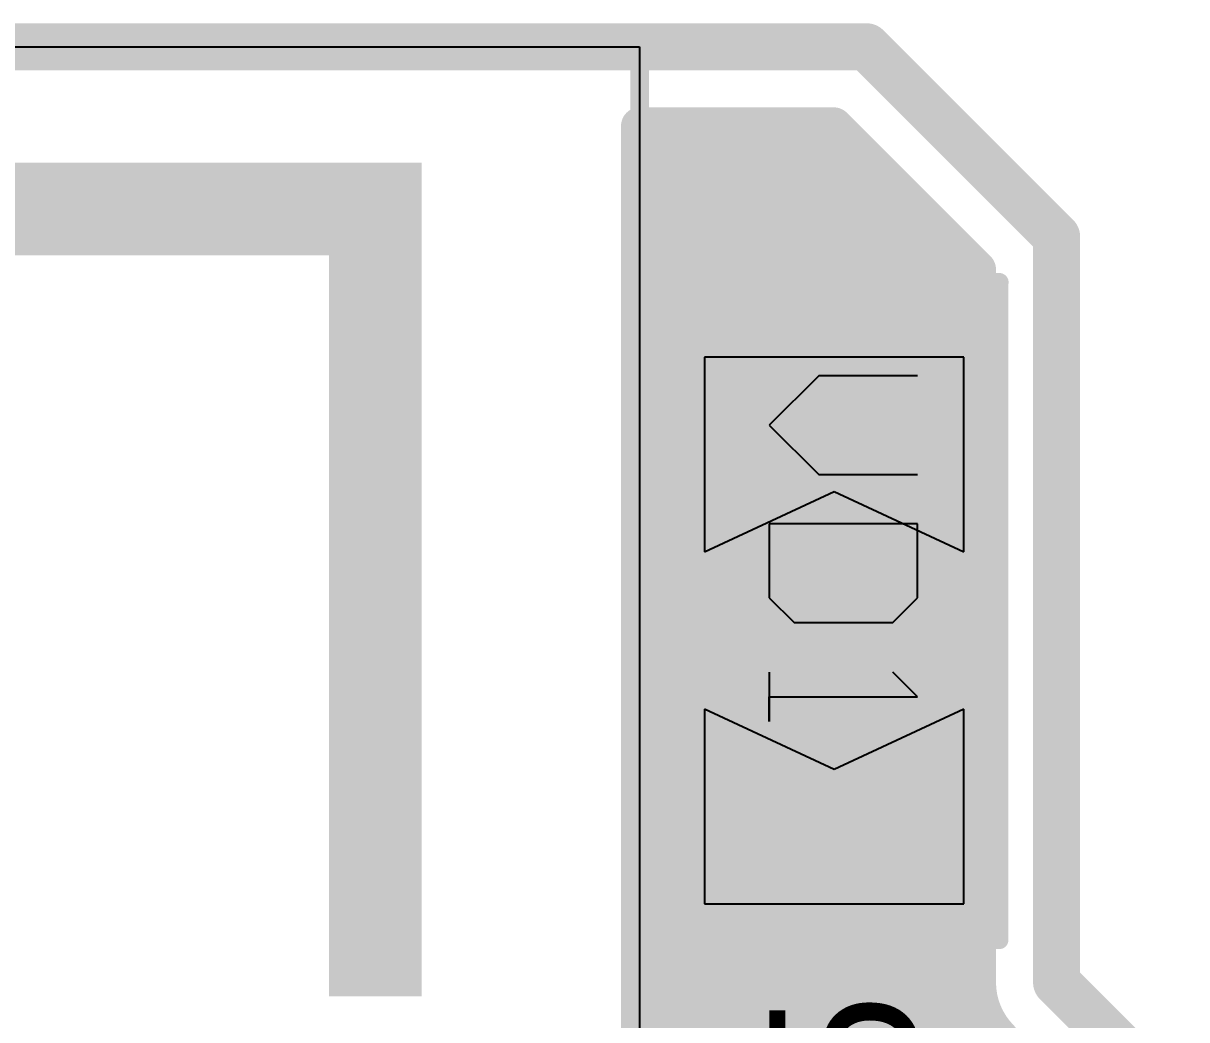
# Model space of a CAD drawing. Header units: millimetres. Extents: x 102.9 to 127.1, y 44.5 to 70.5.
# Drawn here: x 116 to 122.28, y 65.1 to 70.48 of the extents above; entities that cross this region are included whole.
import ezdxf

# ---------------------------------------------------------------- set-up
doc = ezdxf.new("R2010")
doc.units = ezdxf.units.MM
for name, color, linetype in [('BottomLayer', 5, 'Continuous'), ('KeepOutLayer', 6, 'Continuous'), ('Mechanical3', 76, 'Continuous'), ('MultiLayer', 9, 'Continuous'), ('TopLayer', 1, 'Continuous'), ('TopOverlay', 2, 'Continuous'), ('TopPaste', 8, 'Continuous'), ('TopSolder', 216, 'Continuous'), ('ViaHoleLayer', 16, 'Continuous')]:
    doc.layers.add(name, color=color, linetype=linetype)

# ---------------------------------------------------------------- blocks, each defined once
blk = doc.blocks.new('A_______W_F__13')
at = {"layer": 'TopLayer'}
for points in [[(9.1499, 4.775), (11.8499, 4.775), (9.1499, 5.275), (11.8499, 5.275)], [(11.35, 0.775), (11.85, 0.775), (11.35, 5), (11.85, 5)]]:
    blk.add_solid(points, dxfattribs=at)
at = {"layer": 'TopOverlay', "const_width": 0.1}
for points in [[(-3.25, 5.875), (13.025, 5.875)], [(13.025, 0.375), (13.025, 5.875)]]:
    blk.add_lwpolyline(points, dxfattribs=at)
at = {"layer": 'TopOverlay', "const_width": 0.05}
blk.add_lwpolyline([(13, 5.875, 1), (13.05, 5.875, 1)], format="xyb", close=True, dxfattribs=at)
blk.add_lwpolyline([(13, 5.875, 1), (13.05, 5.875, 1)], format="xyb", close=True, dxfattribs=at)
blk = doc.blocks.new('LED0805_15')
at = {"layer": 'Mechanical3'}
for p, q in [((-1.425, 0.4497), (-1.425, -0.0834)), ((-0.8918, -0.0834), (-0.8918, 0.4497)), ((-0.6253, 0.4497), (-0.6253, -0.35)), ((-0.2254, 0.4497), (-0.6253, 0.4497)), ((-0.0921, 0.3165), (-0.2254, 0.4497)), ((0.3078, 0.4497), (0.1745, 0.3165)), ((0.3078, -0.35), (0.3078, 0.4497)), ((-0.0921, -0.2167), (-0.0921, 0.3165)), ((-1.425, -0.0834), (-1.1584, -0.35)), ((-1.1584, -0.35), (-0.8918, -0.0834)), ((-0.2254, -0.35), (-0.0921, -0.2167)), ((-0.6253, -0.35), (-0.2254, -0.35)), ((0.1745, -0.35), (0.4411, -0.35)), ((0.4411, -0.35), (0.3078, -0.35))]:
    blk.add_line(p, q, dxfattribs=at)
at = {"layer": 'TopLayer'}
for points in [[(-1.525, 0.7), (-1.525, -0.7), (-0.475, 0.7), (-0.475, -0.7)], [(1.425, -0.7), (1.425, 0.7), (0.375, -0.7), (0.375, 0.7)]]:
    blk.add_solid(points, dxfattribs=at)
at = {"layer": 'TopOverlay'}
for points, const_width in [([(-1.929, -0.89), (-1.929, 0.891)], 0.1), ([(-1.645, 0.89), (-1.929, 0.89)], 0.1), ([(-1.72, -0.89), (-1.72, 0.89)], 0.1), ([(1.62, 0.89), (-1.72, 0.89)], 0.1), ([(1.62, -0.89), (1.62, 0.89)], 0.1), ([(-0.3, -0.4), (-0.3, 0.4)], 0.127), ([(-0.3, 0), (0.2, 0.4)], 0.127), ([(0.2, -0.4), (0.2, 0.4)], 0.127), ([(0.2, -0.4), (-0.3, 0)], 0.127), ([(-1.624, -0.89), (-1.931, -0.89)], 0.1), ([(1.62, -0.89), (-1.72, -0.89)], 0.1)]:
    blk.add_lwpolyline(points, dxfattribs=dict(at, const_width=const_width))
for points, const_width in [([(-1.954, 0.891, 1), (-1.904, 0.891, 1)], 0.05), ([(-1.954, 0.89, 1), (-1.904, 0.89, 1)], 0.05), ([(-1.745, 0.89, 1), (-1.695, 0.89, 1)], 0.05), ([(-1.745, 0.89, 1), (-1.695, 0.89, 1)], 0.05), ([(-1.67, 0.89, 1), (-1.62, 0.89, 1)], 0.05), ([(1.595, 0.89, 1), (1.645, 0.89, 1)], 0.05), ([(1.595, 0.89, 1), (1.645, 0.89, 1)], 0.05), ([(-0.3318, 0.4, 1), (-0.2683, 0.4, 1)], 0.0635), ([(0.1682, 0.4, 1), (0.2317, 0.4, 1)], 0.0635), ([(0.1682, 0.4, 1), (0.2317, 0.4, 1)], 0.0635), ([(-0.3318, 0, 1), (-0.2683, 0, 1)], 0.0635), ([(-0.3318, 0, 1), (-0.2683, 0, 1)], 0.0635), ([(-0.3318, -0.4, 1), (-0.2683, -0.4, 1)], 0.0635), ([(0.1682, -0.4, 1), (0.2317, -0.4, 1)], 0.0635), ([(0.1682, -0.4, 1), (0.2317, -0.4, 1)], 0.0635), ([(-1.956, -0.89, 1), (-1.906, -0.89, 1)], 0.05), ([(-1.954, -0.89, 1), (-1.904, -0.89, 1)], 0.05), ([(-1.745, -0.89, 1), (-1.695, -0.89, 1)], 0.05), ([(-1.745, -0.89, 1), (-1.695, -0.89, 1)], 0.05), ([(-1.649, -0.89, 1), (-1.599, -0.89, 1)], 0.05), ([(1.595, -0.89, 1), (1.645, -0.89, 1)], 0.05), ([(1.595, -0.89, 1), (1.645, -0.89, 1)], 0.05)]:
    blk.add_lwpolyline(points, format="xyb", close=True, dxfattribs=dict(at, const_width=const_width))
at = {"layer": 'TopPaste'}
for p, q in [((-1.525, 0.7), (-1.525, -0.7)), ((-0.475, 0.7), (-1.525, 0.7)), ((-0.8, 0), (-0.475, 0.7)), ((1.425, 0.7), (0.375, 0.7)), ((0.375, 0.7), (0.7, 0)), ((1.425, -0.7), (1.425, 0.7)), ((-0.475, -0.7), (-0.8, 0)), ((0.7, 0), (0.375, -0.7)), ((-1.525, -0.7), (-0.475, -0.7)), ((0.375, -0.7), (1.425, -0.7))]:
    blk.add_line(p, q, dxfattribs=at)
at = {"layer": 'TopSolder'}
for points in [[(-1.575, 0.75), (-1.575, -0.75), (-0.425, 0.75), (-0.425, -0.75)], [(1.475, -0.75), (1.475, 0.75), (0.325, -0.75), (0.325, 0.75)]]:
    blk.add_solid(points, dxfattribs=at)

msp = doc.modelspace()

# ---------------------------------------------------------------- linework, layer by layer
at = {"layer": 'BottomLayer'}
for p, q in [((103.0301, 70.35), (119.325, 70.35)), ((119.325, 70.35), (119.325, 64.825))]:
    msp.add_line(p, q, dxfattribs=at)
at = {"layer": 'BottomLayer', "const_width": 0.2}
for points in [[(119.325, 69.923), (120.3731, 69.923)], [(119.325, 64.825), (119.325, 69.923)], [(120.3731, 69.923), (121.148, 69.1481)], [(119.325, 69.7999), (120.4963, 69.7999)], [(119.325, 69.5999), (120.6963, 69.5999)], [(119.325, 69.3999), (120.8963, 69.3999)], [(119.325, 69.1999), (121.0963, 69.1999)], [(121.148, 65.3), (121.148, 69.1481)], [(119.325, 68.9999), (121.148, 68.9999)], [(119.325, 68.7999), (121.148, 68.7999)], [(119.325, 68.5999), (121.148, 68.5999)], [(119.325, 68.3999), (121.148, 68.3999)], [(119.325, 68.1999), (121.148, 68.1999)], [(119.325, 67.9999), (121.148, 67.9999)], [(119.325, 67.7999), (121.148, 67.7999)], [(119.325, 67.5999), (121.148, 67.5999)], [(119.325, 67.3999), (121.148, 67.3999)], [(119.325, 67.1999), (121.148, 67.1999)], [(119.325, 66.9999), (121.148, 66.9999)], [(119.325, 66.7999), (121.148, 66.7999)], [(119.325, 66.5999), (121.148, 66.5999)], [(119.325, 66.3999), (121.148, 66.3999)], [(119.325, 66.1999), (121.148, 66.1999)], [(119.325, 65.9999), (121.148, 65.9999)], [(119.325, 65.7999), (121.148, 65.7999)], [(119.325, 65.5999), (121.148, 65.5999)], [(119.325, 65.3999), (121.148, 65.3999)], [(119.325, 65.1999), (121.1599, 65.1999)], [(119.325, 64.9999), (121.2713, 64.9999)]]:
    msp.add_lwpolyline(points, dxfattribs=at)
at = {"layer": 'BottomLayer'}
for points, const_width in [([(119.275, 69.923, 1), (119.375, 69.923, 1)], 0.1), ([(119.275, 69.923, 1), (119.375, 69.923, 1)], 0.1), ([(120.3231, 69.923, 1), (120.4231, 69.923, 1)], 0.1), ([(120.3231, 69.923, 1), (120.4231, 69.923, 1)], 0.1), ([(119.6408, 69.675, 1), (119.9408, 69.675, 1)], 0.3), ([(119.275, 69.7999, 1), (119.375, 69.7999, 1)], 0.1), ([(120.4463, 69.7999, 1), (120.5463, 69.7999, 1)], 0.1), ([(119.275, 69.5999, 1), (119.375, 69.5999, 1)], 0.1), ([(120.4, 69.375, 1), (120.7, 69.375, 1)], 0.3), ([(120.6463, 69.5999, 1), (120.7463, 69.5999, 1)], 0.1), ([(119.275, 69.3999, 1), (119.375, 69.3999, 1)], 0.1), ([(120.8463, 69.3999, 1), (120.9463, 69.3999, 1)], 0.1), ([(119.275, 69.1999, 1), (119.375, 69.1999, 1)], 0.1), ([(121.0463, 69.1999, 1), (121.1463, 69.1999, 1)], 0.1), ([(121.098, 69.1481, 1), (121.198, 69.1481, 1)], 0.1), ([(121.098, 69.1481, 1), (121.198, 69.1481, 1)], 0.1), ([(119.275, 68.9999, 1), (119.375, 68.9999, 1)], 0.1), ([(121.098, 68.9999, 1), (121.198, 68.9999, 1)], 0.1), ([(119.275, 68.7999, 1), (119.375, 68.7999, 1)], 0.1), ([(121.098, 68.7999, 1), (121.198, 68.7999, 1)], 0.1), ([(119.275, 68.5999, 1), (119.375, 68.5999, 1)], 0.1), ([(121.098, 68.5999, 1), (121.198, 68.5999, 1)], 0.1), ([(119.275, 68.3999, 1), (119.375, 68.3999, 1)], 0.1), ([(121.098, 68.3999, 1), (121.198, 68.3999, 1)], 0.1), ([(119.275, 68.1999, 1), (119.375, 68.1999, 1)], 0.1), ([(121.098, 68.1999, 1), (121.198, 68.1999, 1)], 0.1), ([(119.275, 67.9999, 1), (119.375, 67.9999, 1)], 0.1), ([(121.098, 67.9999, 1), (121.198, 67.9999, 1)], 0.1), ([(119.275, 67.7999, 1), (119.375, 67.7999, 1)], 0.1), ([(121.098, 67.7999, 1), (121.198, 67.7999, 1)], 0.1), ([(119.275, 67.5999, 1), (119.375, 67.5999, 1)], 0.1), ([(121.098, 67.5999, 1), (121.198, 67.5999, 1)], 0.1), ([(119.275, 67.3999, 1), (119.375, 67.3999, 1)], 0.1), ([(121.098, 67.3999, 1), (121.198, 67.3999, 1)], 0.1), ([(119.275, 67.1999, 1), (119.375, 67.1999, 1)], 0.1), ([(121.098, 67.1999, 1), (121.198, 67.1999, 1)], 0.1), ([(119.275, 66.9999, 1), (119.375, 66.9999, 1)], 0.1), ([(121.098, 66.9999, 1), (121.198, 66.9999, 1)], 0.1), ([(119.275, 66.7999, 1), (119.375, 66.7999, 1)], 0.1), ([(121.098, 66.7999, 1), (121.198, 66.7999, 1)], 0.1), ([(119.275, 66.5999, 1), (119.375, 66.5999, 1)], 0.1), ([(121.098, 66.5999, 1), (121.198, 66.5999, 1)], 0.1), ([(119.275, 66.3999, 1), (119.375, 66.3999, 1)], 0.1), ([(121.098, 66.3999, 1), (121.198, 66.3999, 1)], 0.1), ([(119.275, 66.1999, 1), (119.375, 66.1999, 1)], 0.1), ([(121.098, 66.1999, 1), (121.198, 66.1999, 1)], 0.1), ([(119.275, 65.9999, 1), (119.375, 65.9999, 1)], 0.1), ([(121.098, 65.9999, 1), (121.198, 65.9999, 1)], 0.1), ([(119.275, 65.7999, 1), (119.375, 65.7999, 1)], 0.1), ([(121.098, 65.7999, 1), (121.198, 65.7999, 1)], 0.1), ([(119.275, 65.5999, 1), (119.375, 65.5999, 1)], 0.1), ([(121.098, 65.5999, 1), (121.198, 65.5999, 1)], 0.1), ([(119.275, 65.3999, 1), (119.375, 65.3999, 1)], 0.1), ([(121.098, 65.3999, 1), (121.198, 65.3999, 1)], 0.1), ([(121.098, 65.3, 1), (121.198, 65.3, 1)], 0.1), ([(121.098, 65.3, 1), (121.198, 65.3, 1)], 0.1), ([(121.098, 65.3, 1), (121.198, 65.3, 1)], 0.1), ([(119.275, 65.1999, 1), (119.375, 65.1999, 1)], 0.1), ([(121.1099, 65.1999, 1), (121.2099, 65.1999, 1)], 0.1), ([(119.275, 64.9999, 1), (119.375, 64.9999, 1)], 0.1), ([(121.2213, 64.9999, 1), (121.3213, 64.9999, 1)], 0.1)]:
    msp.add_lwpolyline(points, format="xyb", close=True, dxfattribs=dict(at, const_width=const_width))
at = {"layer": 'BottomLayer', "const_width": 0.2}
msp.add_lwpolyline([(121.2731, 64.9981, -0.198912), (121.148, 65.3)], format="xyb", dxfattribs=at)
msp.add_lwpolyline([(121.2731, 64.9981, -0.198912), (121.148, 65.3)], format="xyb", dxfattribs=at)
at = {"layer": 'KeepOutLayer', "const_width": 0.254}
for points in [[(103.0301, 70.35), (120.55, 70.35)], [(120.55, 70.35), (121.575, 69.325)], [(121.575, 65.3), (121.575, 69.325)], [(121.575, 65.3), (122.15, 64.725)]]:
    msp.add_lwpolyline(points, dxfattribs=at)
at = {"layer": 'KeepOutLayer', "const_width": 0.127}
for points in [[(120.4865, 70.35, 1), (120.6135, 70.35, 1)], [(120.4865, 70.35, 1), (120.6135, 70.35, 1)], [(121.5115, 69.325, 1), (121.6385, 69.325, 1)], [(121.5115, 69.325, 1), (121.6385, 69.325, 1)], [(121.5115, 65.3, 1), (121.6385, 65.3, 1)], [(121.5115, 65.3, 1), (121.6385, 65.3, 1)]]:
    msp.add_lwpolyline(points, format="xyb", close=True, dxfattribs=at)
at = {"layer": 'MultiLayer', "const_width": 0.3}
for points in [[(119.6408, 69.675, 1), (119.9408, 69.675, 1)], [(120.4, 69.375, 1), (120.7, 69.375, 1)]]:
    msp.add_lwpolyline(points, format="xyb", close=True, dxfattribs=at)
at = {"layer": 'TopLayer'}
for p, q in [((103.0301, 70.35), (119.325, 70.35)), ((119.325, 70.35), (119.325, 64.825))]:
    msp.add_line(p, q, dxfattribs=at)
at = {"layer": 'TopLayer', "const_width": 0.2}
for points in [[(119.325, 69.923), (120.3731, 69.923)], [(119.325, 64.825), (119.325, 69.923)], [(120.3731, 69.923), (121.148, 69.1481)], [(119.325, 69.7999), (120.4963, 69.7999)], [(119.325, 69.5999), (120.6963, 69.5999)], [(119.325, 69.3999), (120.8963, 69.3999)], [(119.325, 69.1999), (121.0963, 69.1999)], [(121.148, 68.975), (121.148, 69.1481)], [(119.325, 68.9999), (121.148, 68.9999)], [(119.375, 68.975), (121.148, 68.975)], [(119.375, 67.325), (119.375, 68.975)], [(120.375, 68.15), (120.375, 68.875)], [(119.475, 68.15), (120.375, 68.15)], [(120.375, 67.425), (120.375, 68.15)], [(119.375, 67.325), (121.148, 67.325)], [(121.148, 67.075), (121.148, 67.325)], [(119.325, 67.1999), (121.148, 67.1999)], [(119.375, 67.075), (121.148, 67.075)], [(119.375, 65.425), (119.375, 67.075)], [(120.375, 65.225), (120.375, 66.25)], [(119.325, 65.3999), (119.975, 65.3999)], [(119.375, 65.425), (119.975, 65.425)], [(119.975, 65.225), (119.975, 65.425)], [(119.325, 65.1999), (119.9758, 65.1999)], [(120.375, 65.225), (121.7, 63.9)], [(119.325, 64.9999), (120.0444, 64.9999)]]:
    msp.add_lwpolyline(points, dxfattribs=at)
at = {"layer": 'TopLayer'}
for points, const_width in [([(119.275, 69.923, 1), (119.375, 69.923, 1)], 0.1), ([(119.275, 69.923, 1), (119.375, 69.923, 1)], 0.1), ([(120.3231, 69.923, 1), (120.4231, 69.923, 1)], 0.1), ([(120.3231, 69.923, 1), (120.4231, 69.923, 1)], 0.1), ([(119.6408, 69.675, 1), (119.9408, 69.675, 1)], 0.3), ([(119.275, 69.7999, 1), (119.375, 69.7999, 1)], 0.1), ([(120.4463, 69.7999, 1), (120.5463, 69.7999, 1)], 0.1), ([(119.275, 69.5999, 1), (119.375, 69.5999, 1)], 0.1), ([(120.4, 69.375, 1), (120.7, 69.375, 1)], 0.3), ([(120.6463, 69.5999, 1), (120.7463, 69.5999, 1)], 0.1), ([(119.275, 69.3999, 1), (119.375, 69.3999, 1)], 0.1), ([(120.8463, 69.3999, 1), (120.9463, 69.3999, 1)], 0.1), ([(119.275, 69.1999, 1), (119.375, 69.1999, 1)], 0.1), ([(121.0463, 69.1999, 1), (121.1463, 69.1999, 1)], 0.1), ([(121.098, 69.1481, 1), (121.198, 69.1481, 1)], 0.1), ([(121.098, 69.1481, 1), (121.198, 69.1481, 1)], 0.1), ([(119.275, 68.9999, 1), (119.375, 68.9999, 1)], 0.1), ([(119.325, 68.975, 1), (119.425, 68.975, 1)], 0.1), ([(119.325, 68.975, 1), (119.425, 68.975, 1)], 0.1), ([(121.098, 68.9999, 1), (121.198, 68.9999, 1)], 0.1), ([(121.098, 68.975, 1), (121.198, 68.975, 1)], 0.1), ([(121.098, 68.975, 1), (121.198, 68.975, 1)], 0.1), ([(120.325, 68.875, 1), (120.425, 68.875, 1)], 0.1), ([(119.425, 68.15, 1), (119.525, 68.15, 1)], 0.1), ([(120.325, 68.15, 1), (120.425, 68.15, 1)], 0.1), ([(120.325, 68.15, 1), (120.425, 68.15, 1)], 0.1), ([(120.325, 68.15, 1), (120.425, 68.15, 1)], 0.1), ([(120.325, 67.425, 1), (120.425, 67.425, 1)], 0.1), ([(119.325, 67.325, 1), (119.425, 67.325, 1)], 0.1), ([(119.325, 67.325, 1), (119.425, 67.325, 1)], 0.1), ([(121.098, 67.325, 1), (121.198, 67.325, 1)], 0.1), ([(121.098, 67.325, 1), (121.198, 67.325, 1)], 0.1), ([(119.275, 67.1999, 1), (119.375, 67.1999, 1)], 0.1), ([(121.098, 67.1999, 1), (121.198, 67.1999, 1)], 0.1), ([(119.325, 67.075, 1), (119.425, 67.075, 1)], 0.1), ([(119.325, 67.075, 1), (119.425, 67.075, 1)], 0.1), ([(121.098, 67.075, 1), (121.198, 67.075, 1)], 0.1), ([(121.098, 67.075, 1), (121.198, 67.075, 1)], 0.1), ([(120.325, 66.25, 1), (120.425, 66.25, 1)], 0.1), ([(119.275, 65.3999, 1), (119.375, 65.3999, 1)], 0.1), ([(119.325, 65.425, 1), (119.425, 65.425, 1)], 0.1), ([(119.325, 65.425, 1), (119.425, 65.425, 1)], 0.1), ([(119.925, 65.425, 1), (120.025, 65.425, 1)], 0.1), ([(119.925, 65.425, 1), (120.025, 65.425, 1)], 0.1), ([(119.925, 65.3999, 1), (120.025, 65.3999, 1)], 0.1), ([(119.275, 65.1999, 1), (119.375, 65.1999, 1)], 0.1), ([(119.925, 65.225, 1), (120.025, 65.225, 1)], 0.1), ([(119.925, 65.225, 1), (120.025, 65.225, 1)], 0.1), ([(119.925, 65.225, 1), (120.025, 65.225, 1)], 0.1), ([(119.9258, 65.1999, 1), (120.0258, 65.1999, 1)], 0.1), ([(120.325, 65.225, 1), (120.425, 65.225, 1)], 0.1), ([(120.325, 65.225, 1), (120.425, 65.225, 1)], 0.1), ([(119.275, 64.9999, 1), (119.375, 64.9999, 1)], 0.1), ([(119.9944, 64.9999, 1), (120.0944, 64.9999, 1)], 0.1)]:
    msp.add_lwpolyline(points, format="xyb", close=True, dxfattribs=dict(at, const_width=const_width))
at = {"layer": 'TopLayer', "const_width": 0.2}
for points in [[(120.0922, 64.9422, -0.198912), (119.975, 65.225)], [(120.0927, 64.9417, -0.199374), (119.975, 65.225)]]:
    msp.add_lwpolyline(points, format="xyb", dxfattribs=at)
at = {"layer": 'ViaHoleLayer', "const_width": 0.15}
for points in [[(119.7158, 69.675, 1), (119.8658, 69.675, 1)], [(120.475, 69.375, 1), (120.625, 69.375, 1)]]:
    msp.add_lwpolyline(points, format="xyb", close=True, dxfattribs=at)

# ---------------------------------------------------------------- block references
for name, p, rotation in [('A_______W_F__13', (106.3, 64.45), 360), ('LED0805_15', (120.375, 67.15), 270)]:
    msp.add_blockref(name, p, dxfattribs=dict(rotation=rotation))

# ---------------------------------------------------------------- texts
at = {"layer": 'TopOverlay'}
msp.add_text('C15', height=0.8, rotation=90, dxfattribs=at).set_placement((120.825, 63.275))

doc.saveas('drawing.dxf')
